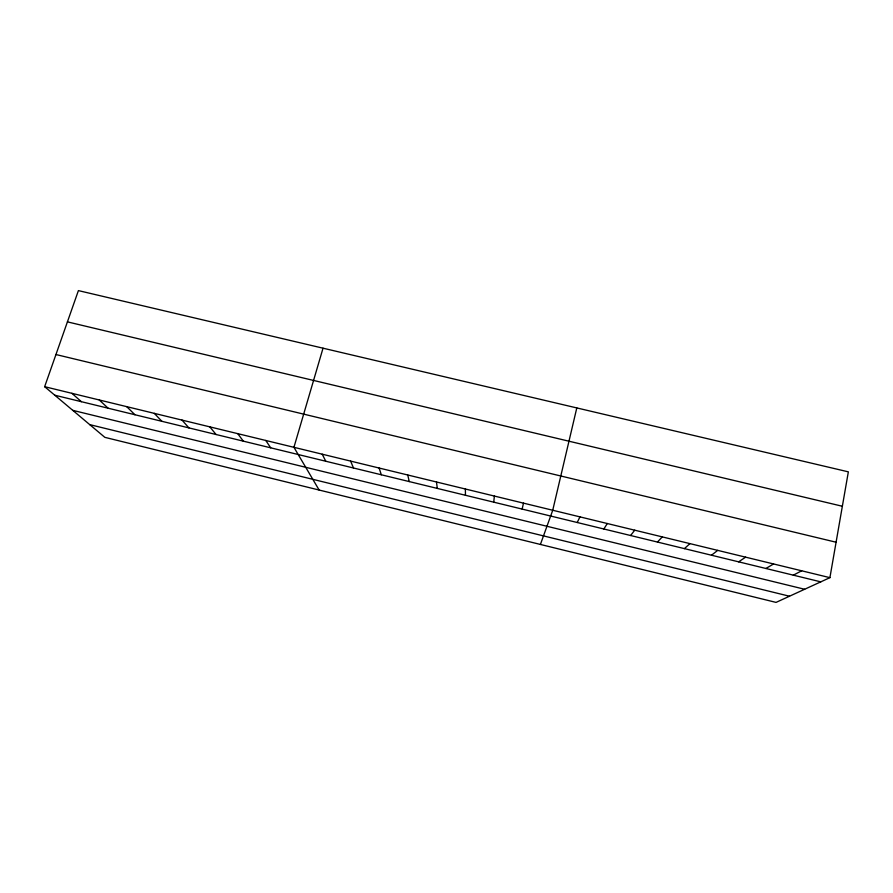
<?xml version="1.0" encoding="UTF-8"?>
<svg xmlns="http://www.w3.org/2000/svg" width="893" height="893" viewBox="0 0 893 893"><rect width="100%" height="100%" fill="white"/><g stroke="black" fill="none" stroke-linecap="round" stroke-linejoin="round"><path stroke-width="1.34" d="M493.74 502.167L494.376 496.061M829.91 577.659L848.35 471.85L78.405 290.605L44.65 386.691L104.849 437.347L776.05 602.395L829.91 577.659L44.65 386.691M522.137 509.088L523.488 503.139M576.8 407.922L552.734 510.26L540.41 544.451M323.032 348.192L293.931 447.315L319.136 490.045M577.202 522.505L579.959 516.88M603.847 528.991L607.296 523.521M630.592 535.51L634.733 530.196M657.449 542.051L662.282 536.894M684.406 548.626L689.943 543.625M711.475 555.223L717.715 550.378M738.645 561.842L745.599 557.165M765.915 568.484L773.584 563.963M793.297 575.159L801.691 570.806M67.421 321.871L842.356 506.253M55.946 354.532L836.082 542.218M54.774 395.208L820.79 581.856M72.757 410.345L804.649 589.268M89.713 424.61L789.501 596.223M71.898 393.311L81.386 401.694M99.257 399.964L108.109 408.201M126.717 406.65L134.932 414.743M154.299 413.359L161.867 421.306M182.005 420.09L188.914 427.892M209.81 426.854L216.073 434.511M237.739 433.641L243.331 441.153M265.779 440.461L270.702 447.817M322.217 454.191L325.778 461.246M350.603 461.101L353.494 467.988M379.123 468.032L381.311 474.775M407.755 474.998L409.24 481.584M436.498 481.986L437.291 488.415M465.376 489.007L465.454 495.28"/></g></svg>
